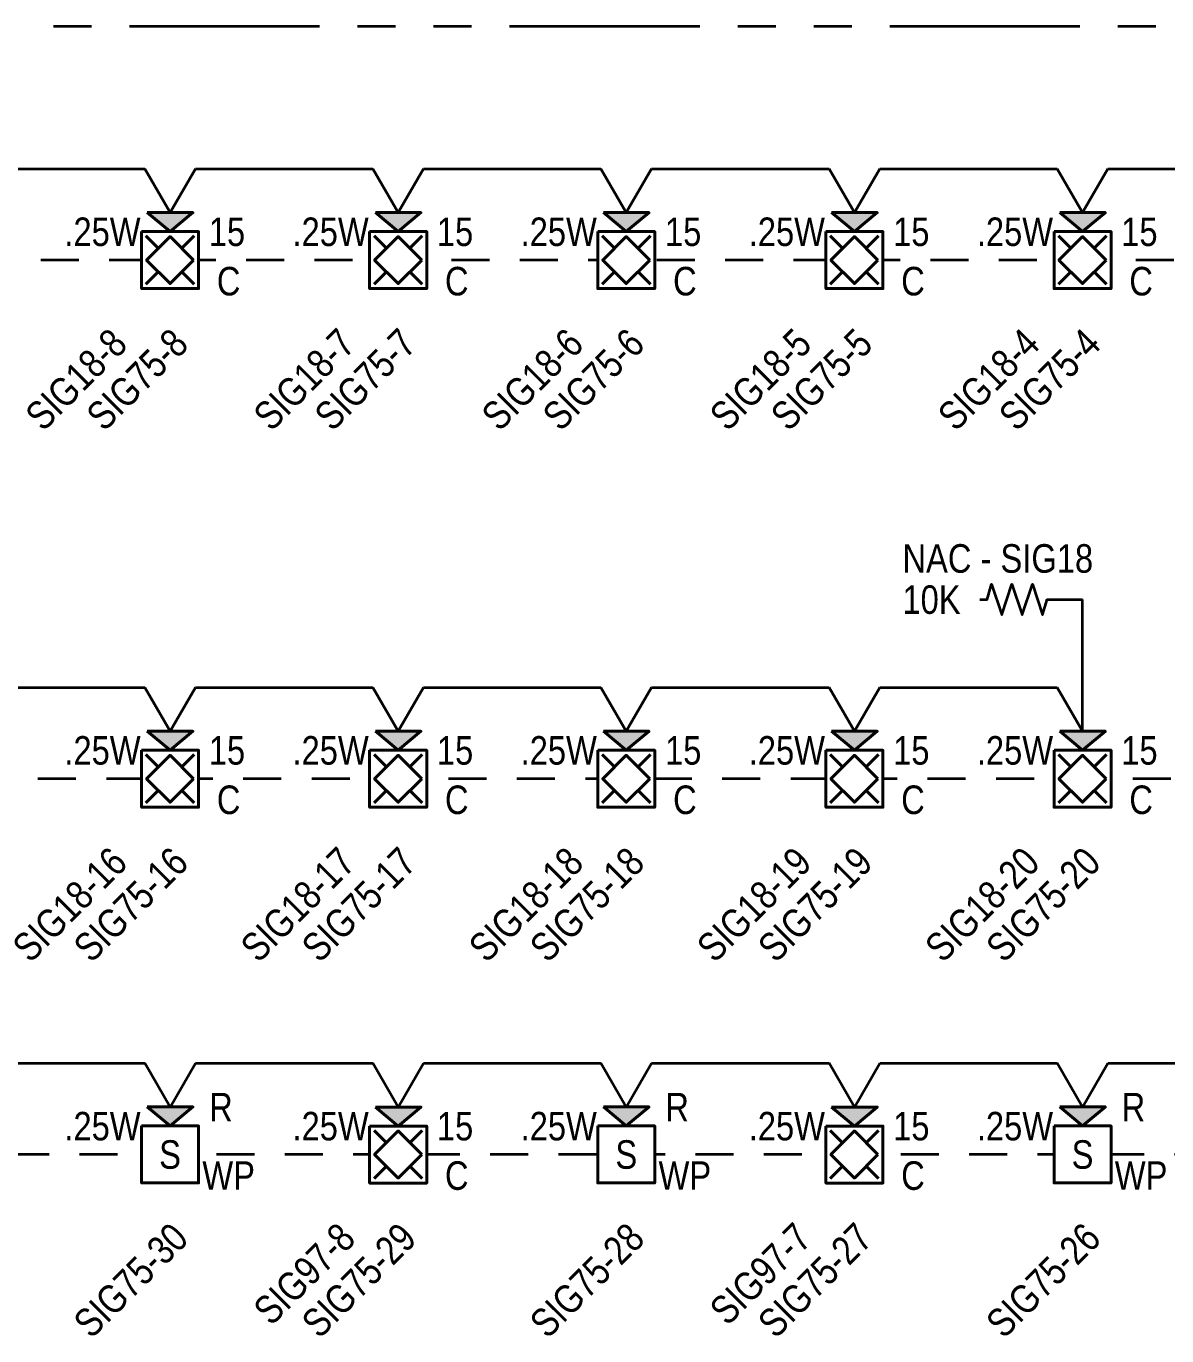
# Model space of a CAD drawing. Header units: inches. Extents: x 84 to 207, y -12 to 77.
# Drawn here: x 122.422 to 126.172, y 5.545 to 9.852 of the extents above; entities that cross this region are included whole.
import ezdxf
from ezdxf.enums import TextEntityAlignment as Align

# ---------------------------------------------------------------- set-up
doc = ezdxf.new("R2010")
doc.units = ezdxf.units.IN
doc.header["$MEASUREMENT"] = 0
doc.set_wipeout_variables(frame=1)
doc.linetypes.add('HIDDEN2', pattern=[0.1875, 0.125, -0.0625])
doc.linetypes.add('PHANTOM2', pattern=[1.25, 0.625, -0.125, 0.125, -0.125, 0.125, -0.125])
for name, color, linetype, lineweight in [('F-ALRM-INDC', 83, 'Continuous', 40), ('F-ALRM-WIRE-DTCT', 151, 'Continuous', 35), ('F-ALRM-WIRE-INDC', 3, 'Continuous', 35), ('F-ALRM-WIRE-SPKR', 221, 'HIDDEN2', 35), ('F-ANNO-DTCT-NOTE', 140, 'Continuous', 25), ('F-ANNO-INDC', 3, 'Continuous', 25), ('F-ANNO-INDC-ADDR', 91, 'Continuous', 25), ('F-ANNO-INDC-CAND', 120, 'Continuous', 25), ('F-ANNO-INDC-DESC', 111, 'Continuous', 25), ('F-ANNO-INDC-NOTE', 110, 'Continuous', 25), ('F-ANNO-SPKR-ADDR', 210, 'Continuous', 25), ('F-ANNO-SPKR-WATT', 220, 'Continuous', 25), ('F-ANNO-WIPE', 7, 'Continuous', 0)]:
    doc.layers.add(name, color=color, linetype=linetype, lineweight=lineweight)
doc.styles.add('Body', font='', dxfattribs={"height": 0.09375})
doc.styles.get("Standard").update_dxf_attribs({"font": 'arial.ttf'})
doc.styles.get('Body').set_extended_font_data('Arial Narrow')

# ---------------------------------------------------------------- blocks, each defined once
blk = doc.blocks.new('*U22')
at = {"color": 0, "linetype": 'ByBlock', "lineweight": -2, "style": 'Body', "flags": 9}
for tag, p in [('CONNFROM_SPEAK', (0, -0.1336)), ('CONNFROM_NAC', (0, -0.121)), ('WIREDROP', (0, -0.1449))]:
    blk.add_attdef(tag, text='', height=0.00938, dxfattribs=at).set_placement(p, align=Align.MIDDLE_CENTER)
at = {"layer": 'F-ANNO-INDC', "style": 'Body', "flags": 8}
for tag, p in [('WG', (-0.1927, 0.229)), ('WP', (0.1927, 0.229))]:
    blk.add_attdef(tag, text='', height=0.0938, dxfattribs=at).set_placement(p, align=Align.MIDDLE_CENTER)
at = {"layer": 'F-ANNO-INDC-ADDR', "style": 'Body', "flags": 8}
blk.add_attdef('NACTAG', text='', height=0.0938, rotation=45, dxfattribs=at).set_placement((-0.2007, -0.2176), align=Align.TOP_RIGHT)
at = {"layer": 'F-ANNO-INDC-DESC', "lineweight": 30, "flags": 51}
blk.add_attdef('DESCRIPTION', text='', height=0.0938, rotation=45, dxfattribs=at).set_placement((0.2007, -0.2176), align=Align.TOP_RIGHT)
at = {"layer": 'F-ANNO-INDC-NOTE', "lineweight": 30, "flags": 104}
blk.add_attdef('NOTES', text='', height=0.0938, dxfattribs=at).set_placement((-0.1927, -0.0693), align=Align.MIDDLE_RIGHT)
at = {"layer": 'F-ANNO-SPKR-ADDR', "style": 'Body', "flags": 8}
blk.add_attdef('SPEAKTAG', text='', height=0.0938, rotation=45, dxfattribs=at).set_placement((0, -0.2176), align=Align.TOP_RIGHT)
at = {"linetype": 'ByBlock', "ltscale": 0.5}
blk.add_wipeout([(-0.0938, 0.0937), (0.0937, 0.0937), (0.0937, -0.0938), (-0.0938, -0.0938)], dxfattribs=at).dxf.layer = 'F-ANNO-WIPE'
at = {"color": 0, "linetype": 'ByBlock', "lineweight": -2, "ltscale": 0.5}
for p, q in [((-0.0387, -0.0387), (-0.0793, -0.0793)), ((0.0793, -0.0793), (0.0387, -0.0387))]:
    blk.add_line(p, q, dxfattribs=at)
at = {"color": 0, "linetype": 'ByBlock', "lineweight": -2, "style": 'Body', "flags": 9}
blk.add_attdef('WIRE', (-0.0007, 0), '', height=0.00938, dxfattribs=at)
for tag, p in [('ELEVATION', (0, -0.1084)), ('PID', (0, -0.0962))]:
    blk.add_attdef(tag, text='', height=0.00938, dxfattribs=at).set_placement(p, align=Align.MIDDLE_CENTER)
at = {"layer": 'F-ANNO-INDC', "style": 'Body', "flags": 8}
blk.add_attdef('CEIL', text='', height=0.0938, dxfattribs=at).set_placement((0.1927, -0.0693), align=Align.MIDDLE_CENTER)
at = {"layer": 'F-ANNO-INDC-CAND', "style": 'Body', "flags": 8}
blk.add_attdef('CD', text='', height=0.0938, dxfattribs=at).set_placement((0.1871, 0.0933), align=Align.MIDDLE_CENTER)
at = {"layer": 'F-ANNO-INDC-NOTE', "style": 'Body'}
blk.add_attdef('NOTE', text='', height=0.0938, dxfattribs=at).set_placement((-0.1927, -0.0693), align=Align.MIDDLE_CENTER)
at = {"linetype": 'ByBlock'}
blk.add_wipeout([(-0.075, 0.1562), (0, 0.0937), (0.075, 0.1562)], dxfattribs=at).dxf.layer = 'F-ANNO-WIPE'
h = blk.add_hatch(color=0)
h.dxf.hatch_style = 1
h.paths.add_polyline_path([(0.075, 0.1562), (-0.075, 0.1562), (0, 0.0937)])
at = {"color": 0, "linetype": 'ByBlock', "lineweight": -2, "ltscale": 0.5}
for p, q in [((-0.0387, 0.0387), (-0.0793, 0.0793)), ((0.0793, 0.0793), (0.0387, 0.0387))]:
    blk.add_line(p, q, dxfattribs=at)
at = {"color": 0, "linetype": 'ByBlock', "lineweight": -2}
blk.add_lwpolyline([(-0.075, 0.1562), (0, 0.0937), (0.075, 0.1562)], close=True, dxfattribs=at)
at = {"color": 0, "linetype": 'ByBlock', "lineweight": -2, "ltscale": 0.5}
for points in [[(-0.0938, 0.0937), (0.0937, 0.0937), (0.0937, -0.0938), (-0.0938, -0.0938)], [(0.0774, 0), (0, 0.0774), (-0.0774, 0), (0, -0.0774)]]:
    blk.add_lwpolyline(points, close=True, dxfattribs=at)
at = {"layer": 'F-ANNO-SPKR-WATT', "linetype": 'Continuous', "style": 'Body', "flags": 8}
blk.add_attdef('WATT', text='', height=0.0938, dxfattribs=at).set_placement((-0.2221, 0.0933), align=Align.MIDDLE_CENTER)
blk = doc.blocks.new('*U52')
at = {"color": 0, "linetype": 'ByBlock', "lineweight": -2, "style": 'Body', "flags": 9}
for tag, height, p in [('CONNFROM_SPEAK', 0.00937, (0, -0.0474)), ('CONNFROM_NAC', 0.00937, (0, -0.0348)), ('WIREDROP', 0.00938, (0, -0.0587))]:
    blk.add_attdef(tag, text='', height=height, dxfattribs=at).set_placement(p, align=Align.MIDDLE_CENTER)
at = {"layer": 'F-ANNO-INDC-ADDR', "style": 'Body', "flags": 8}
blk.add_attdef('NACTAG', text='', height=0.0938, rotation=45, dxfattribs=at).set_placement((-0.2007, -0.1239), align=Align.TOP_RIGHT)
at = {"layer": 'F-ANNO-INDC-DESC', "lineweight": 30, "flags": 51}
blk.add_attdef('DESCRIPTION', text='', height=0.0938, rotation=45, dxfattribs=at).set_placement((0.2007, -0.1239), align=Align.TOP_RIGHT)
at = {"layer": 'F-ANNO-INDC-NOTE', "lineweight": 30, "flags": 104}
blk.add_attdef('NOTES', text='', height=0.0938, dxfattribs=at).set_placement((-0.1927, 0.0245), align=Align.MIDDLE_RIGHT)
at = {"layer": 'F-ANNO-SPKR-ADDR', "style": 'Body', "flags": 8}
blk.add_attdef('SPEAKTAG', text='', height=0.0938, rotation=45, dxfattribs=at).set_placement((0, -0.1239), align=Align.TOP_RIGHT)
at = {"linetype": 'ByBlock', "ltscale": 0.5}
blk.add_wipeout([(-0.0938, 0.1875), (0.0937, 0.1875), (0.0937, 0), (-0.0938, 0)], dxfattribs=at).dxf.layer = 'F-ANNO-WIPE'
at = {"color": 0, "linetype": 'ByBlock', "lineweight": 20, "style": 'Body'}
blk.add_text('S', height=0.0938, dxfattribs=at).set_placement((0, 0.0937), align=Align.MIDDLE_CENTER)
at = {"color": 0, "linetype": 'ByBlock', "lineweight": -2, "style": 'Body', "flags": 11}
for tag in ['WIRE', 'RISER']:
    blk.add_attdef(tag, (0, 0.0937), '', height=0.00937, dxfattribs=at)
at = {"color": 0, "linetype": 'ByBlock', "lineweight": -2, "style": 'Body', "flags": 9}
blk.add_attdef('ELEVATION', text='', height=0.00937, dxfattribs=at).set_placement((0, -0.0222), align=Align.MIDDLE_CENTER)
at = {"style": 'Body', "flags": 9}
blk.add_attdef('PID', text='', height=0.00937, dxfattribs=at).set_placement((0, -0.01), align=Align.MIDDLE_CENTER)
at = {"layer": 'F-ANNO-INDC', "style": 'Body', "flags": 8}
blk.add_attdef('WP', text='', height=0.0938, dxfattribs=at).set_placement((0.1927, 0.0245), align=Align.MIDDLE_CENTER)
at = {"layer": 'F-ANNO-INDC-NOTE', "style": 'Body'}
blk.add_attdef('NOTE', text='', height=0.0938, dxfattribs=at).set_placement((-0.1927, 0.0245), align=Align.MIDDLE_CENTER)
at = {"linetype": 'ByBlock'}
blk.add_wipeout([(-0.075, 0.25), (0, 0.1875), (0.075, 0.25)], dxfattribs=at).dxf.layer = 'F-ANNO-WIPE'
h = blk.add_hatch(color=0)
h.dxf.hatch_style = 1
h.paths.add_polyline_path([(0.075, 0.25), (-0.075, 0.25), (0, 0.1875)])
at = {"color": 0, "linetype": 'ByBlock', "lineweight": -2}
blk.add_lwpolyline([(-0.075, 0.25), (0, 0.1875), (0.075, 0.25)], close=True, dxfattribs=at)
at = {"color": 0, "linetype": 'ByBlock', "lineweight": -2, "ltscale": 0.5}
blk.add_lwpolyline([(-0.0938, 0.1875), (0.0937, 0.1875), (0.0937, 0), (-0.0938, 0)], close=True, dxfattribs=at)
at = {"layer": 'F-ANNO-INDC', "style": 'Body', "flags": 8}
blk.add_attdef('WG', text='', height=0.0938, dxfattribs=at).set_placement((0.1673, 0.2495), align=Align.MIDDLE_CENTER)
at = {"layer": 'F-ANNO-SPKR-WATT', "style": 'Body', "flags": 8}
blk.add_attdef('WATT', text='', height=0.0938, dxfattribs=at).set_placement((-0.2221, 0.187), align=Align.MIDDLE_CENTER)
blk = doc.blocks.new('*U53')
at = {"color": 0, "linetype": 'ByBlock', "lineweight": -2, "style": 'Body', "flags": 9}
for tag, height, p in [('CONNFROM_SPEAK', 0.00937, (0, -0.0474)), ('CONNFROM_NAC', 0.00937, (0, -0.0348)), ('WIREDROP', 0.00938, (0, -0.0587))]:
    blk.add_attdef(tag, text='', height=height, dxfattribs=at).set_placement(p, align=Align.MIDDLE_CENTER)
at = {"layer": 'F-ANNO-INDC-ADDR', "style": 'Body', "flags": 8}
blk.add_attdef('NACTAG', text='', height=0.0938, rotation=45, dxfattribs=at).set_placement((-0.2007, -0.1239), align=Align.TOP_RIGHT)
at = {"layer": 'F-ANNO-INDC-DESC', "lineweight": 30, "flags": 51}
blk.add_attdef('DESCRIPTION', text='', height=0.0938, rotation=45, dxfattribs=at).set_placement((0.2007, -0.1239), align=Align.TOP_RIGHT)
at = {"layer": 'F-ANNO-INDC-NOTE', "lineweight": 30, "flags": 104}
blk.add_attdef('NOTES', text='', height=0.0938, dxfattribs=at).set_placement((-0.1927, 0.0245), align=Align.MIDDLE_RIGHT)
at = {"layer": 'F-ANNO-SPKR-ADDR', "style": 'Body', "flags": 8}
blk.add_attdef('SPEAKTAG', text='', height=0.0938, rotation=45, dxfattribs=at).set_placement((0, -0.1239), align=Align.TOP_RIGHT)
at = {"linetype": 'ByBlock', "ltscale": 0.5}
blk.add_wipeout([(-0.0938, 0.1875), (0.0937, 0.1875), (0.0937, 0), (-0.0938, 0)], dxfattribs=at).dxf.layer = 'F-ANNO-WIPE'
at = {"color": 0, "linetype": 'ByBlock', "lineweight": 20, "style": 'Body'}
blk.add_text('S', height=0.0938, dxfattribs=at).set_placement((0, 0.0937), align=Align.MIDDLE_CENTER)
at = {"color": 0, "linetype": 'ByBlock', "lineweight": -2, "style": 'Body', "flags": 11}
for tag in ['WIRE', 'RISER']:
    blk.add_attdef(tag, (0, 0.0937), '', height=0.00937, dxfattribs=at)
at = {"color": 0, "linetype": 'ByBlock', "lineweight": -2, "style": 'Body', "flags": 9}
blk.add_attdef('ELEVATION', text='', height=0.00937, dxfattribs=at).set_placement((0, -0.0222), align=Align.MIDDLE_CENTER)
at = {"style": 'Body', "flags": 9}
blk.add_attdef('PID', text='', height=0.00937, dxfattribs=at).set_placement((0, -0.01), align=Align.MIDDLE_CENTER)
at = {"layer": 'F-ANNO-INDC', "style": 'Body', "flags": 8}
blk.add_attdef('WP', text='', height=0.0938, dxfattribs=at).set_placement((0.1927, 0.0245), align=Align.MIDDLE_CENTER)
at = {"layer": 'F-ANNO-INDC-NOTE', "style": 'Body'}
blk.add_attdef('NOTE', text='', height=0.0938, dxfattribs=at).set_placement((-0.1927, 0.0245), align=Align.MIDDLE_CENTER)
at = {"linetype": 'ByBlock'}
blk.add_wipeout([(-0.075, 0.25), (0, 0.1875), (0.075, 0.25)], dxfattribs=at).dxf.layer = 'F-ANNO-WIPE'
h = blk.add_hatch(color=0)
h.dxf.hatch_style = 1
h.paths.add_polyline_path([(0.075, 0.25), (-0.075, 0.25), (0, 0.1875)])
at = {"color": 0, "linetype": 'ByBlock', "lineweight": -2}
blk.add_lwpolyline([(-0.075, 0.25), (0, 0.1875), (0.075, 0.25)], close=True, dxfattribs=at)
at = {"color": 0, "linetype": 'ByBlock', "lineweight": -2, "ltscale": 0.5}
blk.add_lwpolyline([(-0.0938, 0.1875), (0.0937, 0.1875), (0.0937, 0), (-0.0938, 0)], close=True, dxfattribs=at)
at = {"layer": 'F-ANNO-INDC', "style": 'Body', "flags": 8}
blk.add_attdef('WG', text='', height=0.0938, dxfattribs=at).set_placement((0.1673, 0.2495), align=Align.MIDDLE_CENTER)
at = {"layer": 'F-ANNO-SPKR-WATT', "style": 'Body', "flags": 8}
blk.add_attdef('WATT', text='', height=0.0938, dxfattribs=at).set_placement((-0.2221, 0.187), align=Align.MIDDLE_CENTER)
blk = doc.blocks.new('*U54')
at = {"color": 0, "linetype": 'ByBlock', "lineweight": -2, "style": 'Body', "flags": 9}
for tag, height, p in [('CONNFROM_SPEAK', 0.00937, (0, -0.0474)), ('CONNFROM_NAC', 0.00937, (0, -0.0348)), ('WIREDROP', 0.00938, (0, -0.0587))]:
    blk.add_attdef(tag, text='', height=height, dxfattribs=at).set_placement(p, align=Align.MIDDLE_CENTER)
at = {"layer": 'F-ANNO-INDC-ADDR', "style": 'Body', "flags": 8}
blk.add_attdef('NACTAG', text='', height=0.0938, rotation=45, dxfattribs=at).set_placement((-0.2007, -0.1239), align=Align.TOP_RIGHT)
at = {"layer": 'F-ANNO-INDC-DESC', "lineweight": 30, "flags": 51}
blk.add_attdef('DESCRIPTION', text='', height=0.0938, rotation=45, dxfattribs=at).set_placement((0.2007, -0.1239), align=Align.TOP_RIGHT)
at = {"layer": 'F-ANNO-INDC-NOTE', "lineweight": 30, "flags": 104}
blk.add_attdef('NOTES', text='', height=0.0938, dxfattribs=at).set_placement((-0.1927, 0.0245), align=Align.MIDDLE_RIGHT)
at = {"layer": 'F-ANNO-SPKR-ADDR', "style": 'Body', "flags": 8}
blk.add_attdef('SPEAKTAG', text='', height=0.0938, rotation=45, dxfattribs=at).set_placement((0, -0.1239), align=Align.TOP_RIGHT)
at = {"linetype": 'ByBlock', "ltscale": 0.5}
blk.add_wipeout([(-0.0938, 0.1875), (0.0937, 0.1875), (0.0937, 0), (-0.0938, 0)], dxfattribs=at).dxf.layer = 'F-ANNO-WIPE'
at = {"color": 0, "linetype": 'ByBlock', "lineweight": 20, "style": 'Body'}
blk.add_text('S', height=0.0938, dxfattribs=at).set_placement((0, 0.0937), align=Align.MIDDLE_CENTER)
at = {"color": 0, "linetype": 'ByBlock', "lineweight": -2, "style": 'Body', "flags": 11}
for tag in ['WIRE', 'RISER']:
    blk.add_attdef(tag, (0, 0.0937), '', height=0.00937, dxfattribs=at)
at = {"color": 0, "linetype": 'ByBlock', "lineweight": -2, "style": 'Body', "flags": 9}
blk.add_attdef('ELEVATION', text='', height=0.00937, dxfattribs=at).set_placement((0, -0.0222), align=Align.MIDDLE_CENTER)
at = {"style": 'Body', "flags": 9}
blk.add_attdef('PID', text='', height=0.00937, dxfattribs=at).set_placement((0, -0.01), align=Align.MIDDLE_CENTER)
at = {"layer": 'F-ANNO-INDC', "style": 'Body', "flags": 8}
blk.add_attdef('WP', text='', height=0.0938, dxfattribs=at).set_placement((0.1927, 0.0245), align=Align.MIDDLE_CENTER)
at = {"layer": 'F-ANNO-INDC-NOTE', "style": 'Body'}
blk.add_attdef('NOTE', text='', height=0.0938, dxfattribs=at).set_placement((-0.1927, 0.0245), align=Align.MIDDLE_CENTER)
at = {"linetype": 'ByBlock'}
blk.add_wipeout([(-0.075, 0.25), (0, 0.1875), (0.075, 0.25)], dxfattribs=at).dxf.layer = 'F-ANNO-WIPE'
h = blk.add_hatch(color=0)
h.dxf.hatch_style = 1
h.paths.add_polyline_path([(0.075, 0.25), (-0.075, 0.25), (0, 0.1875)])
at = {"color": 0, "linetype": 'ByBlock', "lineweight": -2}
blk.add_lwpolyline([(-0.075, 0.25), (0, 0.1875), (0.075, 0.25)], close=True, dxfattribs=at)
at = {"color": 0, "linetype": 'ByBlock', "lineweight": -2, "ltscale": 0.5}
blk.add_lwpolyline([(-0.0938, 0.1875), (0.0937, 0.1875), (0.0937, 0), (-0.0938, 0)], close=True, dxfattribs=at)
at = {"layer": 'F-ANNO-INDC', "style": 'Body', "flags": 8}
blk.add_attdef('WG', text='', height=0.0938, dxfattribs=at).set_placement((0.1673, 0.2495), align=Align.MIDDLE_CENTER)
at = {"layer": 'F-ANNO-SPKR-WATT', "style": 'Body', "flags": 8}
blk.add_attdef('WATT', text='', height=0.0938, dxfattribs=at).set_placement((-0.2221, 0.187), align=Align.MIDDLE_CENTER)
blk = doc.blocks.new('*U64')
at = {"color": 0, "linetype": 'ByBlock', "lineweight": -2}
for points in [[(0, 0.1557), (-0.0833, 0.3)], [(0, 0.1557), (0.0833, 0.3)], [(0.0833, 0.3), (0.6667, 0.3)]]:
    blk.add_lwpolyline(points, dxfattribs=at)
blk = doc.blocks.new('*U135')
at = {"color": 0, "linetype": 'ByBlock', "lineweight": -2}
blk.add_lwpolyline([(0, 0), (0.0242, 0), (0.0389, 0.0502), (0.0724, -0.0502), (0.1059, 0.0502), (0.1393, -0.0502), (0.1728, 0.0502), (0.2063, -0.0502), (0.2212, 0), (0.244, 0)], dxfattribs=at)
at = {"layer": 'F-ANNO-DTCT-NOTE', "lineweight": -3, "style": 'Body'}
blk.add_text('10K', height=0.09375, dxfattribs=at).set_placement((-0.2542, 0), align=Align.MIDDLE_LEFT)
blk.add_attdef('CIRCUIT', text='', height=0.0938, dxfattribs=at).set_placement((-0.2542, 0.1353), align=Align.MIDDLE_LEFT)

msp = doc.modelspace()

# ---------------------------------------------------------------- linework, layer by layer
at = {"layer": 'F-ALRM-WIRE-DTCT', "color": 251, "linetype": 'PHANTOM2', "true_color": 0x636466}
msp.add_line((119.0119, 9.852), (153.7031, 9.852), dxfattribs=at)
at = {"layer": 'F-ALRM-WIRE-INDC'}
msp.add_lwpolyline([(125.8016, 7.9661), (125.8954, 7.9661)], dxfattribs=at)
at = {"layer": 'F-ALRM-WIRE-SPKR'}
for points in [[(128.8954, 9.0827), (119.6141, 9.0827)], [(126.411, 7.377), (119.2429, 7.377)], [(128.7978, 6.141), (119.6141, 6.141)]]:
    msp.add_lwpolyline(points, dxfattribs=at)

# ---------------------------------------------------------------- block references
at = {"layer": 'F-ALRM-WIRE-INDC'}
msp.add_blockref('*U135', (125.5576, 7.9661), dxfattribs=at).add_auto_attribs({'CIRCUIT': 'NAC - SIG18'})

# ---------------------------------------------------------------- next in the draw order: block references
at = {"layer": 'F-ALRM-INDC'}
ref = msp.add_blockref('*U22', (122.8954, 9.0827), dxfattribs=at)
ref.add_attrib('CEIL', 'C', dxfattribs={"layer": 'F-ANNO-INDC', "height": 0.0938, "style": 'Body'}).set_placement((123.088, 9.0134), align=Align.MIDDLE_CENTER)
ref.add_attrib('NACTAG', 'SIG18-8', dxfattribs={"layer": 'F-ANNO-INDC-ADDR', "height": 0.09375, "rotation": 45, "style": 'Body'}).set_placement((122.6947, 8.865), align=Align.TOP_RIGHT)
ref.add_attrib('CD', '15', dxfattribs={"layer": 'F-ANNO-INDC-CAND', "height": 0.09375, "style": 'Body'}).set_placement((123.0824, 9.1759), align=Align.MIDDLE_CENTER)
ref.add_attrib('SPEAKTAG', 'SIG75-8', dxfattribs={"layer": 'F-ANNO-SPKR-ADDR', "height": 0.09375, "rotation": 45, "style": 'Body'}).set_placement((122.8954, 8.865), align=Align.TOP_RIGHT)
ref.add_attrib('WATT', '.25W', dxfattribs={"layer": 'F-ANNO-SPKR-WATT', "linetype": 'Continuous', "height": 0.09375, "style": 'Body'}).set_placement((122.6733, 9.1759), align=Align.MIDDLE_CENTER)
ref = msp.add_blockref('*U22', (123.6454, 9.0827), dxfattribs=at)
ref.add_attrib('CEIL', 'C', dxfattribs={"layer": 'F-ANNO-INDC', "height": 0.0938, "style": 'Body'}).set_placement((123.838, 9.0134), align=Align.MIDDLE_CENTER)
ref.add_attrib('NACTAG', 'SIG18-7', dxfattribs={"layer": 'F-ANNO-INDC-ADDR', "height": 0.09375, "rotation": 45, "style": 'Body'}).set_placement((123.4447, 8.865), align=Align.TOP_RIGHT)
ref.add_attrib('CD', '15', dxfattribs={"layer": 'F-ANNO-INDC-CAND', "height": 0.09375, "style": 'Body'}).set_placement((123.8324, 9.1759), align=Align.MIDDLE_CENTER)
ref.add_attrib('SPEAKTAG', 'SIG75-7', dxfattribs={"layer": 'F-ANNO-SPKR-ADDR', "height": 0.09375, "rotation": 45, "style": 'Body'}).set_placement((123.6454, 8.865), align=Align.TOP_RIGHT)
ref.add_attrib('WATT', '.25W', dxfattribs={"layer": 'F-ANNO-SPKR-WATT', "linetype": 'Continuous', "height": 0.09375, "style": 'Body'}).set_placement((123.4233, 9.1759), align=Align.MIDDLE_CENTER)
ref = msp.add_blockref('*U22', (124.3954, 9.0827), dxfattribs=at)
ref.add_attrib('CEIL', 'C', dxfattribs={"layer": 'F-ANNO-INDC', "height": 0.0938, "style": 'Body'}).set_placement((124.588, 9.0134), align=Align.MIDDLE_CENTER)
ref.add_attrib('NACTAG', 'SIG18-6', dxfattribs={"layer": 'F-ANNO-INDC-ADDR', "height": 0.09375, "rotation": 45, "style": 'Body'}).set_placement((124.1947, 8.865), align=Align.TOP_RIGHT)
ref.add_attrib('CD', '15', dxfattribs={"layer": 'F-ANNO-INDC-CAND', "height": 0.09375, "style": 'Body'}).set_placement((124.5824, 9.1759), align=Align.MIDDLE_CENTER)
ref.add_attrib('SPEAKTAG', 'SIG75-6', dxfattribs={"layer": 'F-ANNO-SPKR-ADDR', "height": 0.09375, "rotation": 45, "style": 'Body'}).set_placement((124.3954, 8.865), align=Align.TOP_RIGHT)
ref.add_attrib('WATT', '.25W', dxfattribs={"layer": 'F-ANNO-SPKR-WATT', "linetype": 'Continuous', "height": 0.09375, "style": 'Body'}).set_placement((124.1733, 9.1759), align=Align.MIDDLE_CENTER)
ref = msp.add_blockref('*U22', (125.1454, 9.0827), dxfattribs=at)
ref.add_attrib('CEIL', 'C', dxfattribs={"layer": 'F-ANNO-INDC', "height": 0.0938, "style": 'Body'}).set_placement((125.338, 9.0134), align=Align.MIDDLE_CENTER)
ref.add_attrib('NACTAG', 'SIG18-5', dxfattribs={"layer": 'F-ANNO-INDC-ADDR', "height": 0.09375, "rotation": 45, "style": 'Body'}).set_placement((124.9447, 8.865), align=Align.TOP_RIGHT)
ref.add_attrib('CD', '15', dxfattribs={"layer": 'F-ANNO-INDC-CAND', "height": 0.09375, "style": 'Body'}).set_placement((125.3324, 9.1759), align=Align.MIDDLE_CENTER)
ref.add_attrib('SPEAKTAG', 'SIG75-5', dxfattribs={"layer": 'F-ANNO-SPKR-ADDR', "height": 0.09375, "rotation": 45, "style": 'Body'}).set_placement((125.1454, 8.865), align=Align.TOP_RIGHT)
ref.add_attrib('WATT', '.25W', dxfattribs={"layer": 'F-ANNO-SPKR-WATT', "linetype": 'Continuous', "height": 0.09375, "style": 'Body'}).set_placement((124.9233, 9.1759), align=Align.MIDDLE_CENTER)
ref = msp.add_blockref('*U22', (125.8954, 9.0827), dxfattribs=at)
ref.add_attrib('CEIL', 'C', dxfattribs={"layer": 'F-ANNO-INDC', "height": 0.0938, "style": 'Body'}).set_placement((126.088, 9.0134), align=Align.MIDDLE_CENTER)
ref.add_attrib('NACTAG', 'SIG18-4', dxfattribs={"layer": 'F-ANNO-INDC-ADDR', "height": 0.09375, "rotation": 45, "style": 'Body'}).set_placement((125.6947, 8.865), align=Align.TOP_RIGHT)
ref.add_attrib('CD', '15', dxfattribs={"layer": 'F-ANNO-INDC-CAND', "height": 0.09375, "style": 'Body'}).set_placement((126.0824, 9.1759), align=Align.MIDDLE_CENTER)
ref.add_attrib('SPEAKTAG', 'SIG75-4', dxfattribs={"layer": 'F-ANNO-SPKR-ADDR', "height": 0.09375, "rotation": 45, "style": 'Body'}).set_placement((125.8954, 8.865), align=Align.TOP_RIGHT)
ref.add_attrib('WATT', '.25W', dxfattribs={"layer": 'F-ANNO-SPKR-WATT', "linetype": 'Continuous', "height": 0.09375, "style": 'Body'}).set_placement((125.6733, 9.1759), align=Align.MIDDLE_CENTER)
ref = msp.add_blockref('*U22', (122.8954, 7.377), dxfattribs=at)
ref.add_attrib('CEIL', 'C', dxfattribs={"layer": 'F-ANNO-INDC', "height": 0.0938, "style": 'Body'}).set_placement((123.088, 7.3077), align=Align.MIDDLE_CENTER)
ref.add_attrib('NACTAG', 'SIG18-16', dxfattribs={"layer": 'F-ANNO-INDC-ADDR', "height": 0.09375, "rotation": 45, "style": 'Body'}).set_placement((122.6947, 7.1593), align=Align.TOP_RIGHT)
ref.add_attrib('CD', '15', dxfattribs={"layer": 'F-ANNO-INDC-CAND', "height": 0.09375, "style": 'Body'}).set_placement((123.0825, 7.4702), align=Align.MIDDLE_CENTER)
ref.add_attrib('SPEAKTAG', 'SIG75-16', dxfattribs={"layer": 'F-ANNO-SPKR-ADDR', "height": 0.09375, "rotation": 45, "style": 'Body'}).set_placement((122.8954, 7.1593), align=Align.TOP_RIGHT)
ref.add_attrib('WATT', '.25W', dxfattribs={"layer": 'F-ANNO-SPKR-WATT', "linetype": 'Continuous', "height": 0.09375, "style": 'Body'}).set_placement((122.6733, 7.4702), align=Align.MIDDLE_CENTER)
ref = msp.add_blockref('*U52', (125.8954, 6.0473), dxfattribs=at)
ref.add_attrib('WG', 'R', dxfattribs={"layer": 'F-ANNO-INDC', "height": 0.0938, "style": 'Body'}).set_placement((126.0627, 6.2968), align=Align.MIDDLE_CENTER)
ref.add_attrib('WP', 'WP', dxfattribs={"layer": 'F-ANNO-INDC', "height": 0.09375, "style": 'Body'}).set_placement((126.088, 6.0717), align=Align.MIDDLE_CENTER)
ref.add_attrib('SPEAKTAG', 'SIG75-26', dxfattribs={"layer": 'F-ANNO-SPKR-ADDR', "height": 0.09375, "rotation": 45, "style": 'Body'}).set_placement((125.8954, 5.9234), align=Align.TOP_RIGHT)
ref.add_attrib('WATT', '.25W', dxfattribs={"layer": 'F-ANNO-SPKR-WATT', "height": 0.09375, "style": 'Body'}).set_placement((125.6733, 6.2343), align=Align.MIDDLE_CENTER)
ref = msp.add_blockref('*U22', (123.6454, 6.141), dxfattribs=at)
ref.add_attrib('CEIL', 'C', dxfattribs={"layer": 'F-ANNO-INDC', "height": 0.0938, "style": 'Body'}).set_placement((123.838, 6.0717), align=Align.MIDDLE_CENTER)
ref.add_attrib('NACTAG', 'SIG97-8', dxfattribs={"layer": 'F-ANNO-INDC-ADDR', "height": 0.09375, "rotation": 45, "style": 'Body'}).set_placement((123.4447, 5.9234), align=Align.TOP_RIGHT)
ref.add_attrib('CD', '15', dxfattribs={"layer": 'F-ANNO-INDC-CAND', "height": 0.09375, "style": 'Body'}).set_placement((123.8325, 6.2343), align=Align.MIDDLE_CENTER)
ref.add_attrib('SPEAKTAG', 'SIG75-29', dxfattribs={"layer": 'F-ANNO-SPKR-ADDR', "height": 0.09375, "rotation": 45, "style": 'Body'}).set_placement((123.6454, 5.9234), align=Align.TOP_RIGHT)
ref.add_attrib('WATT', '.25W', dxfattribs={"layer": 'F-ANNO-SPKR-WATT', "linetype": 'Continuous', "height": 0.09375, "style": 'Body'}).set_placement((123.4233, 6.2343), align=Align.MIDDLE_CENTER)
ref = msp.add_blockref('*U22', (125.1454, 6.141), dxfattribs=at)
ref.add_attrib('CEIL', 'C', dxfattribs={"layer": 'F-ANNO-INDC', "height": 0.0938, "style": 'Body'}).set_placement((125.338, 6.0717), align=Align.MIDDLE_CENTER)
ref.add_attrib('NACTAG', 'SIG97-7', dxfattribs={"layer": 'F-ANNO-INDC-ADDR', "height": 0.09375, "rotation": 45, "style": 'Body'}).set_placement((124.9447, 5.9234), align=Align.TOP_RIGHT)
ref.add_attrib('CD', '15', dxfattribs={"layer": 'F-ANNO-INDC-CAND', "height": 0.09375, "style": 'Body'}).set_placement((125.3325, 6.2343), align=Align.MIDDLE_CENTER)
ref.add_attrib('SPEAKTAG', 'SIG75-27', dxfattribs={"layer": 'F-ANNO-SPKR-ADDR', "height": 0.09375, "rotation": 45, "style": 'Body'}).set_placement((125.1454, 5.9234), align=Align.TOP_RIGHT)
ref.add_attrib('WATT', '.25W', dxfattribs={"layer": 'F-ANNO-SPKR-WATT', "linetype": 'Continuous', "height": 0.09375, "style": 'Body'}).set_placement((124.9233, 6.2343), align=Align.MIDDLE_CENTER)

# ---------------------------------------------------------------- next in the draw order: block references
ref = msp.add_blockref('*U22', (123.6454, 7.377), dxfattribs=at)
ref.add_attrib('CEIL', 'C', dxfattribs={"layer": 'F-ANNO-INDC', "height": 0.0938, "style": 'Body'}).set_placement((123.838, 7.3077), align=Align.MIDDLE_CENTER)
ref.add_attrib('NACTAG', 'SIG18-17', dxfattribs={"layer": 'F-ANNO-INDC-ADDR', "height": 0.09375, "rotation": 45, "style": 'Body'}).set_placement((123.4447, 7.1593), align=Align.TOP_RIGHT)
ref.add_attrib('CD', '15', dxfattribs={"layer": 'F-ANNO-INDC-CAND', "height": 0.09375, "style": 'Body'}).set_placement((123.8325, 7.4702), align=Align.MIDDLE_CENTER)
ref.add_attrib('SPEAKTAG', 'SIG75-17', dxfattribs={"layer": 'F-ANNO-SPKR-ADDR', "height": 0.09375, "rotation": 45, "style": 'Body'}).set_placement((123.6454, 7.1593), align=Align.TOP_RIGHT)
ref.add_attrib('WATT', '.25W', dxfattribs={"layer": 'F-ANNO-SPKR-WATT', "linetype": 'Continuous', "height": 0.09375, "style": 'Body'}).set_placement((123.4233, 7.4702), align=Align.MIDDLE_CENTER)
ref = msp.add_blockref('*U54', (122.8954, 6.0473), dxfattribs=at)
ref.add_attrib('WG', 'R', dxfattribs={"layer": 'F-ANNO-INDC', "height": 0.0938, "style": 'Body'}).set_placement((123.0627, 6.2968), align=Align.MIDDLE_CENTER)
ref.add_attrib('WP', 'WP', dxfattribs={"layer": 'F-ANNO-INDC', "height": 0.09375, "style": 'Body'}).set_placement((123.088, 6.0717), align=Align.MIDDLE_CENTER)
ref.add_attrib('SPEAKTAG', 'SIG75-30', dxfattribs={"layer": 'F-ANNO-SPKR-ADDR', "height": 0.09375, "rotation": 45, "style": 'Body'}).set_placement((122.8954, 5.9234), align=Align.TOP_RIGHT)
ref.add_attrib('WATT', '.25W', dxfattribs={"layer": 'F-ANNO-SPKR-WATT', "height": 0.09375, "style": 'Body'}).set_placement((122.6733, 6.2343), align=Align.MIDDLE_CENTER)
ref = msp.add_blockref('*U53', (124.3954, 6.0473), dxfattribs=at)
ref.add_attrib('WG', 'R', dxfattribs={"layer": 'F-ANNO-INDC', "height": 0.0938, "style": 'Body'}).set_placement((124.5627, 6.2968), align=Align.MIDDLE_CENTER)
ref.add_attrib('WP', 'WP', dxfattribs={"layer": 'F-ANNO-INDC', "height": 0.09375, "style": 'Body'}).set_placement((124.588, 6.0717), align=Align.MIDDLE_CENTER)
ref.add_attrib('SPEAKTAG', 'SIG75-28', dxfattribs={"layer": 'F-ANNO-SPKR-ADDR', "height": 0.09375, "rotation": 45, "style": 'Body'}).set_placement((124.3954, 5.9234), align=Align.TOP_RIGHT)
ref.add_attrib('WATT', '.25W', dxfattribs={"layer": 'F-ANNO-SPKR-WATT', "height": 0.09375, "style": 'Body'}).set_placement((124.1733, 6.2343), align=Align.MIDDLE_CENTER)
at = {"layer": 'F-ALRM-WIRE-INDC'}
for p in [(122.1454, 9.0832), (122.8954, 9.0832), (123.6454, 9.0832), (124.3954, 9.0832), (125.1454, 9.0832), (125.8954, 9.0832), (122.1454, 7.3775), (125.1454, 6.1415), (125.8954, 6.1415)]:
    msp.add_blockref('*U64', p, dxfattribs=at)

# ---------------------------------------------------------------- next in the draw order: block references
at = {"layer": 'F-ALRM-INDC'}
ref = msp.add_blockref('*U22', (124.3954, 7.377), dxfattribs=at)
ref.add_attrib('CEIL', 'C', dxfattribs={"layer": 'F-ANNO-INDC', "height": 0.0938, "style": 'Body'}).set_placement((124.588, 7.3077), align=Align.MIDDLE_CENTER)
ref.add_attrib('NACTAG', 'SIG18-18', dxfattribs={"layer": 'F-ANNO-INDC-ADDR', "height": 0.09375, "rotation": 45, "style": 'Body'}).set_placement((124.1947, 7.1593), align=Align.TOP_RIGHT)
ref.add_attrib('CD', '15', dxfattribs={"layer": 'F-ANNO-INDC-CAND', "height": 0.09375, "style": 'Body'}).set_placement((124.5825, 7.4702), align=Align.MIDDLE_CENTER)
ref.add_attrib('SPEAKTAG', 'SIG75-18', dxfattribs={"layer": 'F-ANNO-SPKR-ADDR', "height": 0.09375, "rotation": 45, "style": 'Body'}).set_placement((124.3954, 7.1593), align=Align.TOP_RIGHT)
ref.add_attrib('WATT', '.25W', dxfattribs={"layer": 'F-ANNO-SPKR-WATT', "linetype": 'Continuous', "height": 0.09375, "style": 'Body'}).set_placement((124.1733, 7.4702), align=Align.MIDDLE_CENTER)
at = {"layer": 'F-ALRM-WIRE-INDC'}
for p in [(122.8954, 7.3775), (122.1454, 6.1415), (122.8954, 6.1415), (123.6454, 6.1415), (124.3954, 6.1415)]:
    msp.add_blockref('*U64', p, dxfattribs=at)

# ---------------------------------------------------------------- next in the draw order: block references
at = {"layer": 'F-ALRM-INDC'}
ref = msp.add_blockref('*U22', (125.1454, 7.377), dxfattribs=at)
ref.add_attrib('CEIL', 'C', dxfattribs={"layer": 'F-ANNO-INDC', "height": 0.0938, "style": 'Body'}).set_placement((125.338, 7.3077), align=Align.MIDDLE_CENTER)
ref.add_attrib('NACTAG', 'SIG18-19', dxfattribs={"layer": 'F-ANNO-INDC-ADDR', "height": 0.09375, "rotation": 45, "style": 'Body'}).set_placement((124.9447, 7.1593), align=Align.TOP_RIGHT)
ref.add_attrib('CD', '15', dxfattribs={"layer": 'F-ANNO-INDC-CAND', "height": 0.09375, "style": 'Body'}).set_placement((125.3325, 7.4702), align=Align.MIDDLE_CENTER)
ref.add_attrib('SPEAKTAG', 'SIG75-19', dxfattribs={"layer": 'F-ANNO-SPKR-ADDR', "height": 0.09375, "rotation": 45, "style": 'Body'}).set_placement((125.1454, 7.1593), align=Align.TOP_RIGHT)
ref.add_attrib('WATT', '.25W', dxfattribs={"layer": 'F-ANNO-SPKR-WATT', "linetype": 'Continuous', "height": 0.09375, "style": 'Body'}).set_placement((124.9233, 7.4702), align=Align.MIDDLE_CENTER)
at = {"layer": 'F-ALRM-WIRE-INDC'}
msp.add_blockref('*U64', (123.6454, 7.3775), dxfattribs=at)

# ---------------------------------------------------------------- next in the draw order: block references
at = {"layer": 'F-ALRM-INDC'}
ref = msp.add_blockref('*U22', (125.8954, 7.377), dxfattribs=at)
ref.add_attrib('CEIL', 'C', dxfattribs={"layer": 'F-ANNO-INDC', "height": 0.0938, "style": 'Body'}).set_placement((126.088, 7.3077), align=Align.MIDDLE_CENTER)
ref.add_attrib('NACTAG', 'SIG18-20', dxfattribs={"layer": 'F-ANNO-INDC-ADDR', "height": 0.09375, "rotation": 45, "style": 'Body'}).set_placement((125.6947, 7.1593), align=Align.TOP_RIGHT)
ref.add_attrib('CD', '15', dxfattribs={"layer": 'F-ANNO-INDC-CAND', "height": 0.09375, "style": 'Body'}).set_placement((126.0825, 7.4702), align=Align.MIDDLE_CENTER)
ref.add_attrib('SPEAKTAG', 'SIG75-20', dxfattribs={"layer": 'F-ANNO-SPKR-ADDR', "height": 0.09375, "rotation": 45, "style": 'Body'}).set_placement((125.8954, 7.1593), align=Align.TOP_RIGHT)
ref.add_attrib('WATT', '.25W', dxfattribs={"layer": 'F-ANNO-SPKR-WATT', "linetype": 'Continuous', "height": 0.09375, "style": 'Body'}).set_placement((125.6733, 7.4702), align=Align.MIDDLE_CENTER)
at = {"layer": 'F-ALRM-WIRE-INDC'}
msp.add_blockref('*U64', (124.3954, 7.3775), dxfattribs=at)

# ---------------------------------------------------------------- next in the draw order: linework, layer by layer
msp.add_line((125.8954, 7.5332), (125.8954, 7.9661), dxfattribs=at)
msp.add_lwpolyline([(125.8954, 7.5332), (125.8121, 7.6775)], dxfattribs=at)

# ---------------------------------------------------------------- next in the draw order: block references
msp.add_blockref('*U64', (125.1454, 7.3775), dxfattribs=at)

doc.saveas('drawing.dxf')
